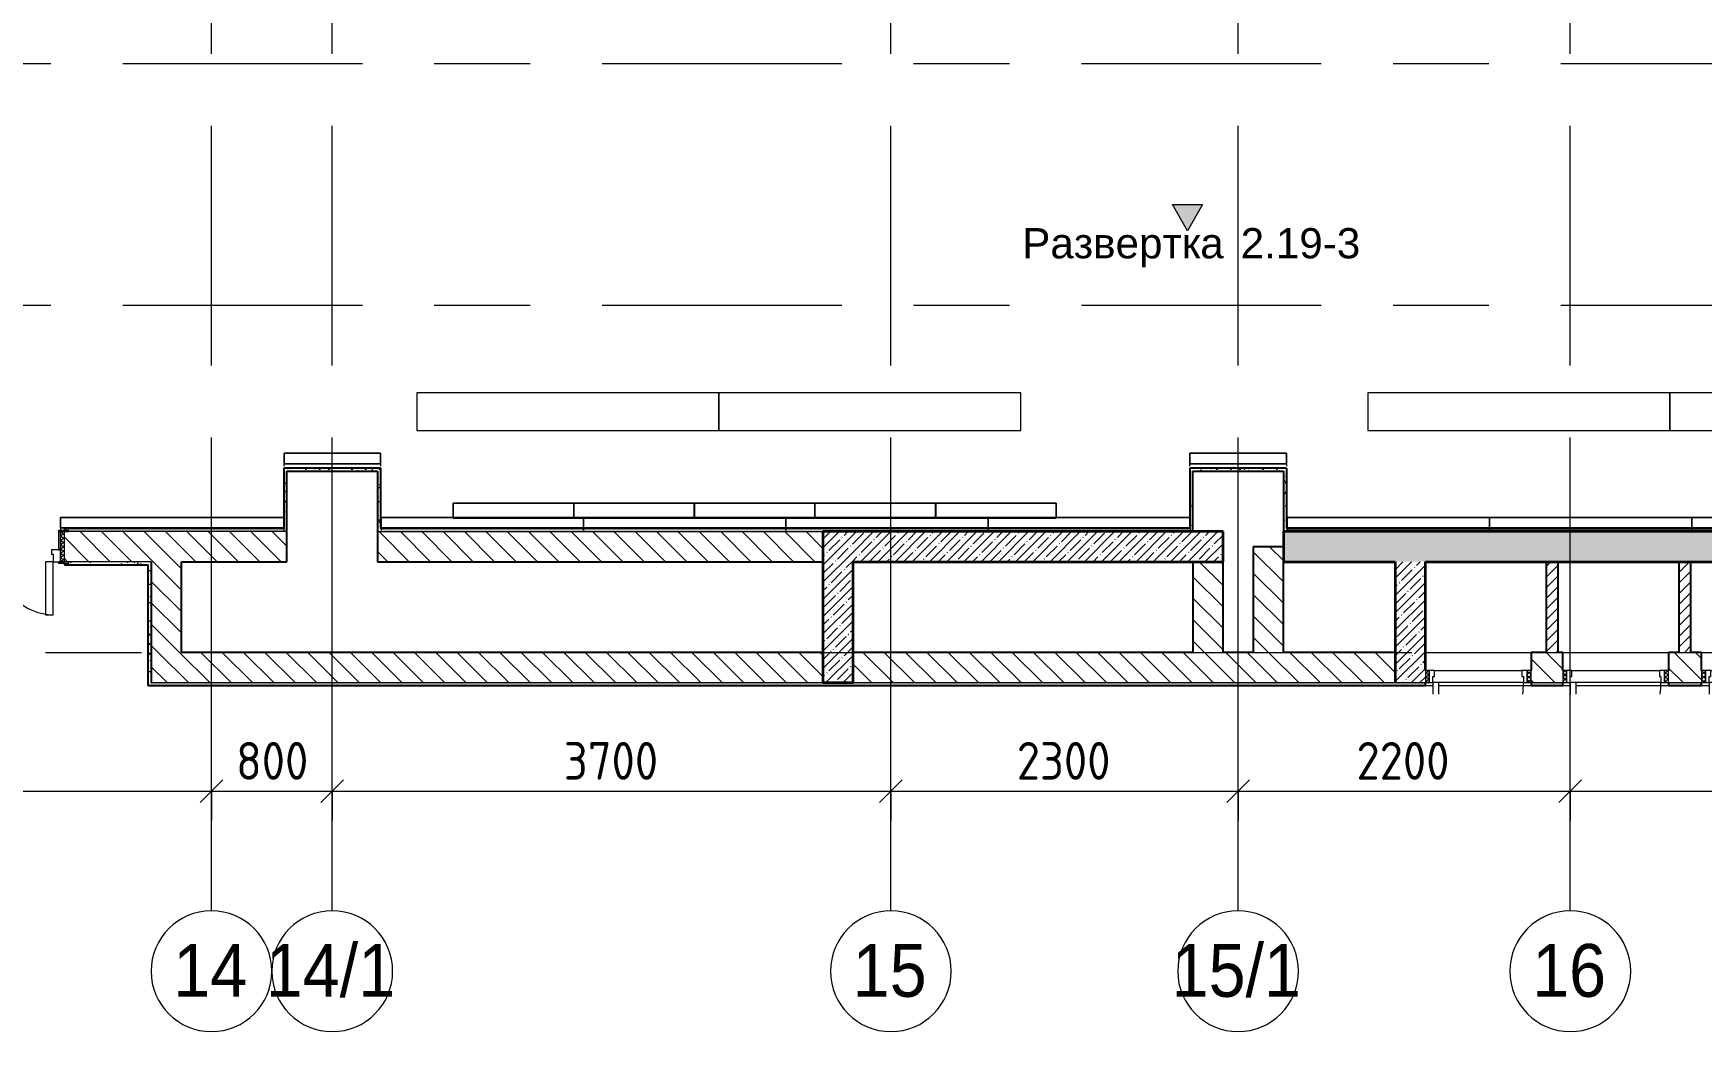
# Model space of a CAD drawing. Header units: millimetres. Extents: x 39486 to 115248, y -1987 to 27400.
# Drawn here: x 46480 to 57530, y 8589 to 15200 of the extents above; entities that cross this region are included whole.
import ezdxf

# ---------------------------------------------------------------- set-up
doc = ezdxf.new("R2010")
doc.units = ezdxf.units.MM
doc.linetypes.add('Осевая', pattern=[3175, 635, -476.25, 1587.5, -476.25])
for name, color, linetype, lineweight in [('A-ANNO-DIMS', 7, 'Continuous', 9), ('A-ANNO-DIMS-100', 7, 'Continuous', 9), ('A-DOOR', 7, 'Continuous', 9), ('A-DOOR-1', 7, 'Continuous', 13), ('A-DOOR-FRAM', 7, 'Continuous', 13), ('A-DOOR-FRAM-1', 7, 'Continuous', 9), ('A-WALL', 7, 'Continuous', 9), ('G-ANNO-SYMB', 7, 'Continuous', 9), ('I-WALL', 7, 'Continuous', 9), ('Оси', 7, 'Continuous', 9), ('Оси-1', 7, 'Continuous', 20), ('Оси-2', 7, 'Осевая', 9)]:
    doc.layers.add(name, color=color, linetype=linetype, lineweight=lineweight)
for name, color, linetype, lineweight, true_color in [('A-WALL-1', 7, 'Continuous', 25, 0x3c3c3c), ('A-WALL-2', 7, 'Continuous', 35, 0x3c3c3c), ('A-WALL-FNSH-2', 7, 'Continuous', 13, 0x3c3c3c), ('I-FURN-1', 7, 'Continuous', 9, 0xf0f0f0)]:
    doc.layers.add(name, color=color, linetype=linetype, lineweight=lineweight, true_color=true_color)
doc.styles.add('Arial', font='arial.ttf', dxfattribs={"width": 0.9, "height": 350})
doc.styles.add('Arial_1', font='arial.ttf', dxfattribs={"height": 200})
doc.styles.add('ISOCPEUR', font='isocpeur.ttf', dxfattribs={"width": 0.9, "height": 250})
doc.dimstyles.new('ISO-2_5_0_9К_БОЛЬШОЙ', dxfattribs={"dimscale": 304.8, "dimtxt": 248.995294, "dimasz": 0.492126, "dimexe": 0.393701, "dimexo": 0.984252, "dimgap": 0, "dimtad": 1, "dimdec": 0, "dimrnd": 10, "dimzin": 0, "dimdsep": 46, "dimtxsty": 'ISOCPEUR', "dimblk1": 'OBLIQUE', "dimblk2": 'OBLIQUE', "dimsah": 1, "dimcen": 0.09, "dimdle": 0.393701, "dimazin": 0, "dimtfac": 1, "dimtdec": 4, "dimtix": 1, "dimtmove": 0, "dimatfit": 3, "dimfxl": 1, "dimtvp": 1, "dimtolj": 1, "dimtzin": 0, "dimarcsym": 2})
pattern_1 = [(135, (0, 0), (-70.71068, -70.71068), [])]
pattern_2 = [(45, (0, 0), (-35.35534, 35.35534), [])]
pattern_3 = [(45, (0, 0), (-57.02463, 57.02463), []), (45, (57.025, 0), (-57.02463, 57.02463), [100.806, -20.161, 3.353, -16.808])]
pattern_4 = [(0, (0, 0), (121.92, 30.48), [10.058, -81.382, 10.058, -81.382, -487.68]), (0, (0, 0), (121.92, 30.48), [-182.88, 10.058, -172.822, 10.058, -81.382, -213.36]), (0, (0, 0), (121.92, 30.48), [-457.2, 10.058, -50.902, 10.058, -142.342]), (120, (45.72, 15.24), (-87.356454, 90.345817), [10.058, -81.382, 10.058, -81.382, -487.68]), (120, (45.72, 15.24), (-87.356454, 90.345817), [-182.88, 10.058, -172.822, 10.058, -81.382, -213.36]), (120, (45.72, 15.24), (-87.356454, 90.345817), [-457.2, 10.058, -50.902, 10.058, -142.342]), (240, (60.96, 76.2), (-34.563546, -120.825817), [10.058, -81.382, 10.058, -81.382, -487.68]), (240, (60.96, 76.2), (-34.563546, -120.825817), [-182.88, 10.058, -172.822, 10.058, -81.382, -213.36]), (240, (60.96, 76.2), (-34.563546, -120.825817), [-457.2, 10.058, -50.902, 10.058, -142.342])]

# ---------------------------------------------------------------- blocks, each defined once
blk = doc.blocks.new('110_Дверь_СКБ_2Ст - Д-6_л__ ДОО_Дв_1450x2100h_Дверь из раздевальной в коридор-V1-План разверток пом_ 2_19_ Этаж 2')
at = {"layer": 'A-DOOR'}
h = blk.add_hatch(dxfattribs=at)
h.set_pattern_fill('FP_4', color=256, style=0, pattern_type=2)
h.set_pattern_definition([(135, (1576.41, 164.685), (-14.14214, -14.14214), []), (225, (1576.41, 164.685), (14.14214, -14.14214), [])])
h.paths.add_polyline_path([(737.5, 100), (712.5, 100), (712.5, -100), (737.5, -100)])
at = {"layer": 'A-DOOR-FRAM-1'}
h = blk.add_hatch(dxfattribs=at)
h.set_pattern_fill('FP_5', color=256, style=0, pattern_type=2)
h.set_pattern_definition([(45, (-546.384, 164.685), (-14.1421, 14.1421), []), (135, (-546.384, 164.685), (-14.1421, -14.1421), [])])
h.paths.add_polyline_path([(-712.5, 100), (-712.5, -100), (-687.5, -100), (-687.5, 100)])
at = {"layer": 'A-DOOR'}
for centre, radius, start, end in [((662.5, 100), 950, 112.73981, 180), ((-637.5, 100), 350, 360, 90)]:
    blk.add_arc(centre, radius, start, end, dxfattribs=at)
at = {"layer": 'A-DOOR-1'}
for p, q in [((612.5, 975.9), (612.5, 100)), ((662.5, 100), (662.5, 975.9)), ((-637.5, 450), (-637.5, 100)), ((-587.5, 450), (-637.5, 450)), ((-587.5, 100), (-587.5, 450)), ((-637.5, 100), (-587.5, 100)), ((612.5, 100), (662.5, 100))]:
    blk.add_line(p, q, dxfattribs=at)
at = {"layer": 'A-DOOR-FRAM'}
for p, q in [((-672.5, 108), (-742.5, 108)), ((-742.5, 108), (-742.5, 100)), ((-742.5, 100), (-672.5, 100)), ((-687.5, 100), (-712.5, 100)), ((-712.5, 100), (-712.5, -100)), ((-637.5, 100), (-687.5, 100)), ((-687.5, 100), (-687.5, 20)), ((-687.5, -100), (-687.5, 100)), ((-687.5, 20), (-627.5, 20)), ((-672.5, 20), (-687.5, 20)), ((-687.5, 20), (-687.5, -100)), ((-672.5, 100), (-672.5, 108)), ((-672.5, -100), (-672.5, 20)), ((-637.5, 50), (-637.5, 100)), ((-627.5, 50), (-637.5, 50)), ((-627.5, 20), (-627.5, 50)), ((662.5, 50), (652.5, 50)), ((652.5, 50), (652.5, 20)), ((652.5, 20), (712.5, 20)), ((662.5, 100), (662.5, 50)), ((712.5, 100), (662.5, 100)), ((767.5, 108), (697.5, 108)), ((697.5, 108), (697.5, 100)), ((697.5, 100), (767.5, 100)), ((712.5, 20), (697.5, 20)), ((697.5, 20), (697.5, -100)), ((712.5, 20), (712.5, 100)), ((737.5, 100), (712.5, 100)), ((712.5, 100), (712.5, -100)), ((712.5, -100), (712.5, 20)), ((737.5, -100), (737.5, 100)), ((767.5, 100), (767.5, 108)), ((-672.5, -100), (-742.5, -100)), ((-742.5, -100), (-742.5, -108)), ((-742.5, -108), (-672.5, -108)), ((-712.5, -100), (-687.5, -100)), ((-687.5, -100), (-672.5, -100)), ((-672.5, -108), (-672.5, -100)), ((697.5, -100), (712.5, -100)), ((767.5, -100), (697.5, -100)), ((697.5, -100), (697.5, -108)), ((697.5, -108), (767.5, -108)), ((712.5, -100), (737.5, -100)), ((767.5, -108), (767.5, -100))]:
    blk.add_line(p, q, dxfattribs=at)
blk = doc.blocks.new('110_Дверь_СКБ_1Ст - д-18 700x2100h_Технический шкаф ЭОМ и СС-23257539-План разверток пом_ 2_19_ Этаж 2')
at = {"layer": 'A-DOOR'}
h = blk.add_hatch(dxfattribs=at)
h.set_pattern_fill('FP_11', color=256, style=0, pattern_type=2)
h.set_pattern_definition([(135, (1951.41, 164.685), (-14.14214, -14.14214), []), (225, (1951.41, 164.685), (14.14214, -14.14214), [])])
h.paths.add_polyline_path([(362.5, 100), (337.5, 100), (337.5, 20), (362.5, 20)])
at = {"layer": 'A-DOOR-FRAM-1'}
h = blk.add_hatch(dxfattribs=at)
h.set_pattern_fill('FP_12', color=256, style=0, pattern_type=2)
h.set_pattern_definition([(45, (-171.384, 164.685), (-14.1421, 14.1421), []), (135, (-171.384, 164.685), (-14.1421, -14.1421), [])])
h.paths.add_polyline_path([(-337.5, 100), (-337.5, 20), (-312.5, 20), (-312.5, 100)])
at = {"layer": 'A-DOOR'}
blk.add_arc((312.5, 100), 600, 172.71243, 180, dxfattribs=at)
at = {"layer": 'A-DOOR-1'}
for p, q in [((272.5, 175.9), (272.5, 100)), ((312.5, 100), (312.5, 175.9)), ((272.5, 100), (312.5, 100))]:
    blk.add_line(p, q, dxfattribs=at)
at = {"layer": 'A-DOOR-FRAM'}
for p, q in [((-312.5, 100), (-337.5, 100)), ((-337.5, 100), (-337.5, 20)), ((-337.5, 20), (-312.5, 20)), ((-287.5, 100), (-312.5, 100)), ((-312.5, 100), (-312.5, 20)), ((-312.5, 20), (-312.5, 100)), ((-312.5, 20), (-277.5, 20)), ((-287.5, 60), (-287.5, 100)), ((-277.5, 60), (-287.5, 60)), ((-277.5, 20), (-277.5, 60)), ((312.5, 60), (302.5, 60)), ((302.5, 60), (302.5, 20)), ((302.5, 20), (337.5, 20)), ((312.5, 100), (312.5, 60)), ((337.5, 100), (312.5, 100)), ((337.5, 20), (337.5, 100)), ((362.5, 100), (337.5, 100)), ((337.5, 100), (337.5, 20)), ((337.5, 20), (362.5, 20)), ((362.5, 20), (362.5, 100))]:
    blk.add_line(p, q, dxfattribs=at)
at = {"layer": 'A-DOOR-FRAM-1'}
for p, q in [((-287.5, 100), (272.5, 100)), ((302.5, 20), (-277.5, 20))]:
    blk.add_line(p, q, dxfattribs=at)
blk = doc.blocks.new('Стол базовый прямоугольный - 5_7-26328560-План разверток пом_ 2_19_ Этаж 2')
at = {"layer": 'I-FURN-1'}
for p, q in [((1000, 125), (-1000, 125)), ((-1000, 125), (-1000, -125)), ((1000, -125), (1000, 125)), ((-1000, -125), (1000, -125))]:
    blk.add_line(p, q, dxfattribs=at)
blk = doc.blocks.new('Мат в спортивном зале - Т4-V26-План разверток пом_ 2_19_ Этаж 2')
at = {"layer": 'I-FURN-1'}
for p, q in [((-459, 926), (-459, 907)), ((881, 909), (-459, 909)), ((-459, 909), (-459, 839)), ((-459, 844), (-459, 909)), ((-459, 909), (881, 909)), ((881, 907), (881, 926)), ((881, 839), (881, 909)), ((881, 909), (881, 839)), ((-459, 839), (-459, 844)), ((-459, 839), (881, 839)), ((405, 839), (-459, 839)), ((881, 839), (405, 839))]:
    blk.add_line(p, q, dxfattribs=at)
blk = doc.blocks.new('Мат в спортивном зале - Т4-V27-План разверток пом_ 2_19_ Этаж 2')
at = {"layer": 'I-FURN-1'}
for p, q in [((-459, 926), (-459, 907)), ((881, 909), (-459, 909)), ((-459, 909), (-459, 839)), ((-459, 844), (-459, 909)), ((-459, 909), (881, 909)), ((881, 907), (881, 926)), ((881, 839), (881, 909)), ((881, 909), (881, 844)), ((-459, 839), (-459, 844)), ((-459, 839), (881, 839)), ((145, 839), (-459, 839)), ((148, 839), (145, 839)), ((881, 839), (148, 839)), ((881, 844), (881, 839))]:
    blk.add_line(p, q, dxfattribs=at)
blk = doc.blocks.new('Мат в спортивном зале - Т4-V28-План разверток пом_ 2_19_ Этаж 2')
at = {"layer": 'I-FURN-1'}
for p, q in [((-459, 926), (-459, 907)), ((881, 909), (-459, 909)), ((-459, 909), (-459, 839)), ((-459, 844), (-459, 909)), ((-459, 909), (881, 909)), ((881, 907), (881, 926)), ((881, 839), (881, 909)), ((881, 909), (881, 844)), ((-459, 839), (-459, 844)), ((-459, 839), (881, 839)), ((-112, 839), (-459, 839)), ((-109, 839), (-112, 839)), ((881, 839), (-109, 839)), ((881, 844), (881, 839))]:
    blk.add_line(p, q, dxfattribs=at)
blk = doc.blocks.new('Мат в спортивном зале - Т4-V29-План разверток пом_ 2_19_ Этаж 2')
at = {"layer": 'I-FURN-1'}
for p, q in [((-459, 926), (-459, 907)), ((881, 909), (-459, 909)), ((-459, 909), (-459, 839)), ((-455, 909), (881, 909)), ((881, 907), (881, 926)), ((881, 839), (881, 909)), ((881, 909), (881, 844)), ((-459, 839), (881, 839)), ((431, 839), (-455, 839)), ((881, 839), (431, 839)), ((881, 844), (881, 839))]:
    blk.add_line(p, q, dxfattribs=at)
blk = doc.blocks.new('Мат в спортивном зале - Т4-V11-План разверток пом_ 2_19_ Этаж 2')
at = {"layer": 'I-FURN-1'}
for p, q in [((-459, 926), (-459, 907)), ((881, 909), (-459, 909)), ((-459, 909), (-459, 839)), ((-459, 839), (-459, 909)), ((-459, 909), (881, 909)), ((881, 907), (881, 926)), ((881, 839), (881, 909)), ((881, 909), (881, 839)), ((-459, 839), (881, 839)), ((881, 839), (-459, 839))]:
    blk.add_line(p, q, dxfattribs=at)
blk = doc.blocks.new('Мат в спортивном зале - Т4-V30-План разверток пом_ 2_19_ Этаж 2')
at = {"layer": 'I-FURN-1'}
for p, q in [((-459, 926), (-459, 907)), ((881, 909), (-459, 909)), ((-459, 909), (-459, 839)), ((-459, 839), (-459, 909)), ((-459, 909), (881, 909)), ((881, 907), (881, 926)), ((881, 839), (881, 909)), ((881, 909), (881, 839)), ((-459, 839), (881, 839)), ((645, 839), (-459, 839)), ((881, 839), (645, 839))]:
    blk.add_line(p, q, dxfattribs=at)
blk = doc.blocks.new('Мат в спортивном зале - Т8-31178830-План разверток пом_ 2_19_ Этаж 2')
at = {"layer": 'I-FURN-1'}
for p, q in [((881, -839), (241, -839)), ((241, -839), (241, -909)), ((241, -909), (241, -839)), ((241, -839), (881, -839)), ((881, -909), (881, -839)), ((881, -839), (881, -909)), ((241, -926), (241, -907)), ((241, -909), (881, -909)), ((881, -909), (241, -909)), ((881, -907), (881, -926))]:
    blk.add_line(p, q, dxfattribs=at)
blk = doc.blocks.new('Мат в спортивном зале - Т16-31179321-План разверток пом_ 2_19_ Этаж 2')
at = {"layer": 'I-FURN-1'}
for p, q in [((-599, 926), (-599, 907)), ((881, 909), (-599, 909)), ((-599, 909), (-599, 839)), ((-598, 909), (881, 909)), ((881, 907), (881, 926)), ((881, 839), (881, 909)), ((881, 909), (881, 839)), ((-599, 839), (881, 839)), ((881, 839), (-598, 839))]:
    blk.add_line(p, q, dxfattribs=at)
blk = doc.blocks.new('Ось сетки - D8-29747960-План разверток пом_ 2_19_ Этаж 2')
at = {"layer": 'Оси-1'}
for start, end in [(360, 180), (180, 360)]:
    blk.add_arc((0, 0), 4, start, end, dxfattribs=at)
blk = doc.blocks.new('Фасад - Марка фасада_Указатель-25386507-План разверток пом_ 2_19_ Этаж 2')
at = {"layer": 'G-ANNO-SYMB'}
blk.add_hatch(color=256, dxfattribs=at).paths.add_polyline_path([(-1, 0), (0, 1.73), (1, 0), (0, 0)])
for p, q in [((0, 1.73), (-1, 0)), ((1, 0), (0, 1.73)), ((-1, 0), (0, 0)), ((0, 0), (1, 0))]:
    blk.add_line(p, q, dxfattribs=at)
blk = doc.blocks.new('DIMBLOCK8-План разверток пом_ 2_19_ Этаж 2')
at = {"layer": 'A-ANNO-DIMS-100'}
for p, q in [((43160, 9987), (43160, 10301)), ((47660, 9987), (47660, 10301)), ((43160, 10181), (47660, 10181)), ((43160, 10181), (43160, 9987)), ((47660, 10181), (47660, 9987))]:
    blk.add_line(p, q, dxfattribs=at)
at = {"layer": 'A-ANNO-DIMS-100', "lineweight": 20}
for p, q in [((43160, 10181), (43085, 10106)), ((43160, 10181), (43235, 10256)), ((47660, 10181), (47585, 10106)), ((47660, 10181), (47735, 10256))]:
    blk.add_line(p, q, dxfattribs=at)
at = {"layer": 'A-ANNO-DIMS-100', "color": 0, "insert": (45082, 10507), "char_height": 250, "width": 787.21, "attachment_point": 1, "line_spacing_factor": 1.149209, "style": 'ISOCPEUR'}
blk.add_mtext('4500', dxfattribs=at)
blk = doc.blocks.new('_Oblique')
at = {"color": 0, "linetype": 'ByBlock', "lineweight": -2}
blk.add_line((-0.5, -0.5), (0.5, 0.5), dxfattribs=at)
blk = doc.blocks.new('DIMBLOCK9-План разверток пом_ 2_19_ Этаж 2')
at = {"layer": 'A-ANNO-DIMS-100'}
for p, q in [((47660, 9987), (47660, 10301)), ((48460, 9987), (48460, 10301)), ((47660, 10181), (48460, 10181)), ((47660, 10181), (47660, 9987)), ((48460, 10181), (48460, 9987))]:
    blk.add_line(p, q, dxfattribs=at)
at = {"layer": 'A-ANNO-DIMS-100', "lineweight": 20}
for p, q in [((47660, 10181), (47585, 10106)), ((47660, 10181), (47735, 10256)), ((48460, 10181), (48385, 10106)), ((48460, 10181), (48535, 10256))]:
    blk.add_line(p, q, dxfattribs=at)
at = {"layer": 'A-ANNO-DIMS-100', "color": 0, "insert": (47823, 10507), "char_height": 250, "width": 568.86, "attachment_point": 1, "line_spacing_factor": 1.149209, "style": 'ISOCPEUR'}
blk.add_mtext('800', dxfattribs=at)
blk = doc.blocks.new('DIMBLOCK10-План разверток пом_ 2_19_ Этаж 2')
at = {"layer": 'A-ANNO-DIMS-100'}
for p, q in [((48460, 9987), (48460, 10301)), ((52160, 9987), (52160, 10301)), ((48460, 10181), (52160, 10181)), ((48460, 10181), (48460, 9987)), ((52160, 10181), (52160, 9987))]:
    blk.add_line(p, q, dxfattribs=at)
at = {"layer": 'A-ANNO-DIMS-100', "lineweight": 20}
for p, q in [((48460, 10181), (48385, 10106)), ((48460, 10181), (48535, 10256)), ((52160, 10181), (52085, 10106)), ((52160, 10181), (52235, 10256))]:
    blk.add_line(p, q, dxfattribs=at)
at = {"layer": 'A-ANNO-DIMS-100', "color": 0, "insert": (49994, 10507), "char_height": 250, "width": 758.48, "attachment_point": 1, "line_spacing_factor": 1.149209, "style": 'ISOCPEUR'}
blk.add_mtext('3700', dxfattribs=at)
blk = doc.blocks.new('DIMBLOCK11-План разверток пом_ 2_19_ Этаж 2')
at = {"layer": 'A-ANNO-DIMS-100'}
for p, q in [((52160, 9987), (52160, 10301)), ((54460, 9987), (54460, 10301)), ((52160, 10181), (54460, 10181)), ((52160, 10181), (52160, 9987)), ((54460, 10181), (54460, 9987))]:
    blk.add_line(p, q, dxfattribs=at)
at = {"layer": 'A-ANNO-DIMS-100', "lineweight": 20}
for p, q in [((52160, 10181), (52085, 10106)), ((52160, 10181), (52235, 10256)), ((54460, 10181), (54385, 10106)), ((54460, 10181), (54535, 10256))]:
    blk.add_line(p, q, dxfattribs=at)
at = {"layer": 'A-ANNO-DIMS-100', "color": 0, "insert": (52994, 10507), "char_height": 250, "width": 758.48, "attachment_point": 1, "line_spacing_factor": 1.149209, "style": 'ISOCPEUR'}
blk.add_mtext('2300', dxfattribs=at)
blk = doc.blocks.new('DIMBLOCK12-План разверток пом_ 2_19_ Этаж 2')
at = {"layer": 'A-ANNO-DIMS-100'}
for p, q in [((54460, 9987), (54460, 10301)), ((56660, 9987), (56660, 10301)), ((54460, 10181), (56660, 10181)), ((54460, 10181), (54460, 9987)), ((56660, 10181), (56660, 9987))]:
    blk.add_line(p, q, dxfattribs=at)
at = {"layer": 'A-ANNO-DIMS-100', "lineweight": 20}
for p, q in [((54460, 10181), (54385, 10106)), ((54460, 10181), (54535, 10256)), ((56660, 10181), (56585, 10106)), ((56660, 10181), (56735, 10256))]:
    blk.add_line(p, q, dxfattribs=at)
at = {"layer": 'A-ANNO-DIMS-100', "color": 0, "insert": (55244, 10507), "char_height": 250, "width": 758.48, "attachment_point": 1, "line_spacing_factor": 1.149209, "style": 'ISOCPEUR'}
blk.add_mtext('2200', dxfattribs=at)
blk = doc.blocks.new('DIMBLOCK13-План разверток пом_ 2_19_ Этаж 2')
at = {"layer": 'A-ANNO-DIMS-100'}
for p, q in [((56660, 9987), (56660, 10301)), ((60460, 9987), (60460, 10301)), ((56660, 10181), (60460, 10181)), ((56660, 10181), (56660, 9987)), ((60460, 10181), (60460, 9987))]:
    blk.add_line(p, q, dxfattribs=at)
at = {"layer": 'A-ANNO-DIMS-100', "lineweight": 20}
for p, q in [((56660, 10181), (56585, 10106)), ((56660, 10181), (56735, 10256)), ((60460, 10181), (60385, 10106)), ((60460, 10181), (60535, 10256))]:
    blk.add_line(p, q, dxfattribs=at)
at = {"layer": 'A-ANNO-DIMS-100', "color": 0, "insert": (58244, 10507), "char_height": 250, "width": 758.48, "attachment_point": 1, "line_spacing_factor": 1.149209, "style": 'ISOCPEUR'}
blk.add_mtext('3800', dxfattribs=at)

msp = doc.modelspace()

# ---------------------------------------------------------------- hatches: boundary and pattern name
at = {"layer": 'I-WALL'}
h = msp.add_hatch(dxfattribs=at)
h.set_pattern_fill('FP_13', color=256, style=0, pattern_type=2)
h.set_pattern_definition(pattern_4)
h.paths.add_polyline_path([(48140, 11920), (48160, 11920), (48160, 12320), (48140, 12320), (48140, 11924.1)])
h = msp.add_hatch(dxfattribs=at)
h.set_pattern_fill('FP_13', color=256, style=0, pattern_type=2)
h.set_pattern_definition(pattern_4)
h.paths.add_polyline_path([(48760, 12300), (48780, 12300), (48780, 12320), (48160, 12320), (48160, 12300), (48284.4, 12300)])
h = msp.add_hatch(dxfattribs=at)
h.set_pattern_fill('FP_13', color=256, style=0, pattern_type=2)
h.set_pattern_definition(pattern_4)
h.paths.add_polyline_path([(48780, 11900), (48780, 12300), (48760, 12300), (48760, 11900)])
h = msp.add_hatch(dxfattribs=at)
h.set_pattern_fill('FP_13', color=256, style=0, pattern_type=2)
h.set_pattern_definition(pattern_4)
h.paths.add_polyline_path([(54160, 11920), (54160, 12320), (54140, 12320), (54140, 11920), (54144.1, 11920)])
h = msp.add_hatch(dxfattribs=at)
h.set_pattern_fill('FP_13', color=256, style=0, pattern_type=2)
h.set_pattern_definition(pattern_4)
h.paths.add_polyline_path([(54760, 12300), (54780, 12300), (54780, 12320), (54160, 12320), (54160, 12300), (54467.9, 12300)])
h = msp.add_hatch(dxfattribs=at)
h.set_pattern_fill('FP_13', color=256, style=0, pattern_type=2)
h.set_pattern_definition(pattern_4)
h.paths.add_polyline_path([(54780, 11900), (54780, 12300), (54760, 12300), (54760, 11900)])
h = msp.add_hatch(dxfattribs=at)
h.set_pattern_fill('FP_1', color=256, style=0, pattern_type=2)
h.set_pattern_definition(pattern_1)
h.paths.add_polyline_path([(51710, 11700), (51710, 11900), (48760, 11900), (48760, 11700), (51376.2, 11700)])
h.paths.add_polyline_path([(45192.7, 11700), (45235.7, 11700), (45235.7, 11900), (42760, 11900), (42760, 11700), (44760.7, 11700)])
h.paths.add_polyline_path([(46738.6, 11700), (48160, 11700), (48160, 11900), (46685.7, 11900), (46685.7, 11700), (46715.7, 11700)])
h = msp.add_hatch(dxfattribs=at)
h.set_pattern_fill('FP_13', color=256, style=0, pattern_type=2)
h.set_pattern_definition(pattern_4)
h.paths.add_polyline_path([(48160, 11900), (48160, 11920), (46685.7, 11920), (46685.7, 11908), (46715.7, 11908), (46715.7, 11900), (46738.6, 11900)])
h.paths.add_polyline_path([(45192.7, 11900), (45205.7, 11900), (45205.7, 11908), (45235.7, 11908), (45235.7, 11920), (42780, 11920), (42780, 11900), (43646.8, 11900)])
h = msp.add_hatch(dxfattribs=at)
h.set_pattern_fill('FP_13', color=256, style=0, pattern_type=2)
h.set_pattern_definition(pattern_4)
h.paths.add_polyline_path([(51710, 11900), (54160, 11900), (54160, 11920), (48780, 11920), (48780, 11900), (51376.2, 11900)])
h = msp.add_hatch(dxfattribs=at)
h.set_pattern_fill('FP_3', color=256, style=0, pattern_type=2)
h.set_pattern_definition(pattern_3)
h.paths.add_polyline_path([(51910, 10900), (51910, 11900), (51710, 11900), (51710, 10900)])
h = msp.add_hatch(dxfattribs=at)
h.set_pattern_fill('FP_3', color=256, style=0, pattern_type=2)
h.set_pattern_definition(pattern_3)
h.paths.add_polyline_path([(54360, 11700), (54360, 11900), (51910, 11900), (51910, 11700), (54160, 11700)])
h = msp.add_hatch(dxfattribs=at)
h.set_pattern_fill('FP_3', color=256, style=0, pattern_type=2)
h.set_pattern_definition(pattern_3)
h.paths.add_polyline_path([(64460, 11700), (66160, 11700), (66160, 11900), (60760, 11900), (60760, 11700), (64380, 11700)])
h.paths.add_polyline_path([(59340, 11700), (60160, 11700), (60160, 11900), (54760, 11900), (54760, 11700), (59140, 11700)])
h = msp.add_hatch(dxfattribs=at)
h.set_pattern_fill('FP_13', color=256, style=0, pattern_type=2)
h.set_pattern_definition(pattern_4)
h.paths.add_polyline_path([(57559.7, 11900), (60160, 11900), (60160, 11920), (54780, 11920), (54780, 11900), (56013.8, 11900)])
h = msp.add_hatch(dxfattribs=at)
h.set_pattern_fill('FP_1', color=256, style=0, pattern_type=2)
h.set_pattern_definition(pattern_1)
h.paths.add_polyline_path([(54760, 11100), (54760, 11800), (54560, 11800), (54560, 11100)])
h = msp.add_hatch(dxfattribs=at)
h.set_pattern_fill('FP_13', color=256, style=0, pattern_type=2)
h.set_pattern_definition(pattern_4)
h.paths.add_polyline_path([(47239.7, 11680), (47240.7, 11680), (47240.7, 11700), (46715.7, 11698.9), (46715.7, 11692), (46685.7, 11692), (46685.7, 11680), (46738.6, 11680)])
h.paths.add_polyline_path([(44760.7, 11680), (45235.7, 11680), (45235.7, 11692), (45205.7, 11692), (45205.7, 11700), (44760.7, 11700)])
h = msp.add_hatch(dxfattribs=at)
h.set_pattern_fill('FP_13', color=256, style=0, pattern_type=2)
h.set_pattern_definition(pattern_4)
h.paths.add_polyline_path([(47260.7, 10900), (47260.7, 11700), (47240.7, 11700), (47240.7, 10900)])
h = msp.add_hatch(dxfattribs=at)
h.set_pattern_fill('FP_1', color=256, style=0, pattern_type=2)
h.set_pattern_definition(pattern_1)
h.paths.add_polyline_path([(47460.7, 11100), (47460.7, 11700), (47260.7, 11700), (47260.7, 11100)])
h = msp.add_hatch(dxfattribs=at)
h.set_pattern_fill('FP_1', color=256, style=0, pattern_type=2)
h.set_pattern_definition(pattern_1)
h.paths.add_polyline_path([(54360, 11100), (54360, 11700), (54160, 11700), (54160, 11100)])
h = msp.add_hatch(dxfattribs=at)
h.set_pattern_fill('FP_3', color=256, style=0, pattern_type=2)
h.set_pattern_definition(pattern_3)
h.paths.add_polyline_path([(55700, 10900), (55700, 11700), (55500, 11700), (55500, 10900)])
h = msp.add_hatch(dxfattribs=at)
h.set_pattern_fill('FP_10', color=256, style=0, pattern_type=2)
h.set_pattern_definition(pattern_2)
h.paths.add_polyline_path([(56579.2, 11100), (56579.2, 11700), (56499.2, 11700), (56499.2, 11100)])
h = msp.add_hatch(dxfattribs=at)
h.set_pattern_fill('FP_10', color=256, style=0, pattern_type=2)
h.set_pattern_definition(pattern_2)
h.paths.add_polyline_path([(57459.2, 11100), (57459.2, 11700), (57379.2, 11700), (57379.2, 11100)])
h = msp.add_hatch(dxfattribs=at)
h.set_pattern_fill('FP_1', color=256, style=0, pattern_type=2)
h.set_pattern_definition(pattern_1)
h.paths.add_polyline_path([(59340, 10900), (61160, 10900), (61160, 11100), (59340, 11100)])
h.paths.add_polyline_path([(56400, 10900), (56610, 10900), (56610, 11100), (56400, 11100), (56400, 10980)])
h.paths.add_polyline_path([(57530, 10900), (57530, 11100), (57310, 11100), (57310, 10900)])
h.paths.add_polyline_path([(55500, 10900), (55500, 11100), (51910, 11100), (51910, 10900), (54467.9, 10900)])
h.paths.add_polyline_path([(58230, 10900), (58440, 10900), (58440, 11100), (58230, 11100), (58230, 10980)])
h.paths.add_polyline_path([(51376.2, 10900), (51710, 10900), (51710, 11100), (47260.7, 11100), (47260.7, 10900), (48284.4, 10900)])
h = msp.add_hatch(dxfattribs=at)
h.set_pattern_fill('FP_13', color=256, style=0, pattern_type=2)
h.set_pattern_definition(pattern_4)
h.paths.add_polyline_path([(61360, 10880), (61360, 10900), (59140, 10900), (59140, 10880), (60651.4, 10880)])
h.paths.add_polyline_path([(58230, 10880), (58440, 10880), (58440, 10900), (58230, 10900)])
h.paths.add_polyline_path([(57310, 10880), (57530, 10880), (57530, 10900), (57310, 10900)])
h.paths.add_polyline_path([(56400, 10880), (56610, 10880), (56610, 10900), (56400, 10900)])
h.paths.add_polyline_path([(55700, 10880), (55700, 10900), (47240.7, 10900), (47240.7, 10880), (54467.9, 10880)])

# ---------------------------------------------------------------- linework, layer by layer
at = {"layer": 'A-WALL'}
for p, q in [((48160, 11900), (46715.7, 11900)), ((48760, 11900), (51710, 11900)), ((47260.7, 11700), (46715.7, 11700)), ((56499.2, 11100), (56579.2, 11100)), ((57379.2, 11100), (57459.2, 11100)), ((47239.7, 10880), (47240.7, 10880)), ((47260.7, 10900), (51710, 10900)), ((51910, 10900), (55700, 10900)), ((56400, 10900), (56610, 10900)), ((57310, 10900), (57530, 10900))]:
    msp.add_line(p, q, dxfattribs=at)
at = {"layer": 'A-WALL-1'}
for p, q in [((48140, 12320), (48140, 11920)), ((48780, 12320), (48140, 12320)), ((48160, 11700), (48160, 12300)), ((48160, 12300), (48760, 12300)), ((48760, 12300), (48760, 11700)), ((48780, 12320), (48780, 11920)), ((54140, 12320), (54140, 11920)), ((54780, 12320), (54140, 12320)), ((54160, 11900), (54160, 12300)), ((54160, 12300), (54760, 12300)), ((54760, 12300), (54760, 11900)), ((54780, 12320), (54780, 11920)), ((48140, 11920), (46685.7, 11920)), ((46685.7, 11920), (46685.7, 11908)), ((54140, 11920), (48780, 11920)), ((54780, 11920), (60140, 11920)), ((54560, 11800), (54560, 11100)), ((54760, 11800), (54560, 11800)), ((46685.7, 11692), (46685.7, 11680)), ((46685.7, 11680), (47240.7, 11680)), ((47240.7, 10880), (47240.7, 11680)), ((47260.7, 11700), (47260.7, 10900)), ((47460.7, 11700), (48160, 11700)), ((47460.7, 11100), (47460.7, 11700)), ((48760, 11700), (51710, 11700)), ((54160, 11700), (54160, 11100)), ((54360, 11100), (54360, 11700)), ((54760, 11100), (54760, 11700)), ((56499.2, 11700), (56499.2, 11100)), ((56579.2, 11100), (56579.2, 11700)), ((57379.2, 11700), (57379.2, 11100)), ((57459.2, 11100), (57459.2, 11700)), ((51710, 11100), (47460.7, 11100)), ((54160, 11100), (51910, 11100)), ((54560, 11100), (54360, 11100)), ((55500, 11100), (54760, 11100)), ((56499.2, 11100), (56400, 11100)), ((56400, 11100), (56400, 10980)), ((56610, 11100), (56579.2, 11100)), ((56610, 10980), (56610, 11100)), ((57379.2, 11100), (57310, 11100)), ((57310, 11100), (57310, 10980)), ((57530, 11100), (57459.2, 11100)), ((57530, 10980), (57530, 11100)), ((47240.7, 10880), (55700, 10880)), ((55700, 10880), (55700, 10900)), ((56400, 10900), (56400, 10880)), ((56400, 10880), (56610, 10880)), ((56610, 10880), (56610, 10900)), ((57310, 10900), (57310, 10880)), ((57310, 10880), (57530, 10880)), ((57530, 10880), (57530, 10900))]:
    msp.add_line(p, q, dxfattribs=at)
at = {"layer": 'A-WALL-2'}
for p, q in [((51710, 11900), (51710, 10900)), ((54360, 11900), (51710, 11900)), ((54360, 11700), (54360, 11900)), ((60160, 11900), (54760, 11900)), ((54760, 11900), (54760, 11700)), ((51910, 10900), (51910, 11700)), ((51910, 11700), (54360, 11700)), ((54760, 11700), (55500, 11700)), ((55500, 11700), (55500, 10900)), ((55700, 10980), (55700, 11700)), ((55700, 11700), (59140, 11700)), ((51710, 10900), (51910, 10900))]:
    msp.add_line(p, q, dxfattribs=at)
at = {"layer": 'A-WALL-FNSH-2'}
for p, q in [((48781, 12321), (48139, 12321)), ((48139, 12321), (48139, 11921)), ((48780, 12320), (48780, 12320)), ((48781, 11920), (48781, 12321)), ((54781, 12321), (54139, 12321)), ((54139, 12321), (54139, 11921)), ((54781, 11920), (54781, 12321)), ((48139, 11921), (46685.7, 11921)), ((46685.7, 11921), (46685.7, 11920)), ((54139, 11921), (48780, 11921)), ((60139, 11921), (54780, 11921)), ((46685.7, 11680), (46685.7, 11679)), ((46685.7, 11679), (47239.7, 11679)), ((47239.7, 10879), (47239.7, 11680)), ((47239.7, 10879), (55700, 10879)), ((55700, 10879), (55700, 10880)), ((56400, 10880), (56400, 10879)), ((56400, 10879), (56610, 10879)), ((56610, 10879), (56610, 10880)), ((57310, 10880), (57310, 10879)), ((57310, 10879), (57530, 10879)), ((57530, 10879), (57530, 10880))]:
    msp.add_line(p, q, dxfattribs=at)
at = {"layer": 'I-FURN-1'}
for p, q in [((50060, 12089), (49260, 12089)), ((49260, 12089), (49260, 11994.1)), ((49260, 11994.1), (49260, 12089)), ((49260, 12089), (50060, 12089)), ((50860, 12089), (50060, 12089)), ((50060, 12089), (50060, 11994.1)), ((50060, 11994.1), (50060, 12089)), ((50060, 12089), (50857.4, 12089)), ((50060, 11994.1), (50060, 12089)), ((50060, 12089), (50060, 11994.1)), ((50857.4, 12089), (50860, 12089)), ((51657.4, 12089), (50857.4, 12089)), ((50857.4, 12089), (50857.4, 11994.1)), ((50857.4, 11994.1), (50857.4, 12089)), ((50857.4, 12089), (50860, 12089)), ((50860, 11994.1), (50860, 12089)), ((50860, 12089), (50860, 11994.1)), ((50860, 12089), (51657.4, 12089)), ((52457.4, 12089), (51657.4, 12089)), ((51657.4, 12089), (51657.4, 11994.1)), ((51657.4, 11994.1), (51657.4, 12089)), ((51657.4, 12089), (52454.8, 12089)), ((51657.4, 11994.1), (51657.4, 12089)), ((51657.4, 12089), (51657.4, 11994.1)), ((52454.8, 12089), (52457.4, 12089)), ((53254.8, 12089), (52454.8, 12089)), ((52454.8, 12089), (52454.8, 11994.1)), ((52454.8, 11994.1), (52454.8, 12089)), ((52454.8, 12089), (52457.4, 12089)), ((52457.4, 11994.1), (52457.4, 12089)), ((52457.4, 12089), (52457.4, 11994.1)), ((52457.4, 12089), (53254.8, 12089)), ((53254.8, 11994.1), (53254.8, 12089)), ((53254.8, 12089), (53254.8, 11994.1)), ((49260, 11994.1), (49260, 11989)), ((49260, 11989), (49260, 11994.1)), ((49260, 11989), (50060, 11989)), ((50060, 11989), (49260, 11989)), ((50060, 11994.1), (50060, 11989)), ((50060, 11989), (50060, 11994.1)), ((50060, 11989), (50060, 11994.1)), ((50060, 11994.1), (50060, 11989)), ((50060, 11989), (50860, 11989)), ((50857.4, 11989), (50060, 11989)), ((50857.4, 11994.1), (50857.4, 11989)), ((50857.4, 11989), (50857.4, 11994.1)), ((50860, 11989), (50857.4, 11989)), ((50857.4, 11989), (51657.4, 11989)), ((50860, 11989), (50857.4, 11989)), ((50860, 11989), (50860, 11994.1)), ((50860, 11994.1), (50860, 11989)), ((51657.4, 11989), (50860, 11989)), ((51657.4, 11994.1), (51657.4, 11989)), ((51657.4, 11989), (51657.4, 11994.1)), ((51657.4, 11989), (51657.4, 11994.1)), ((51657.4, 11994.1), (51657.4, 11989)), ((51657.4, 11989), (52457.4, 11989)), ((52454.8, 11989), (51657.4, 11989)), ((52454.8, 11994.1), (52454.8, 11989)), ((52454.8, 11989), (52454.8, 11994.1)), ((52457.4, 11989), (52454.8, 11989)), ((52454.8, 11989), (53254.8, 11989)), ((52457.4, 11989), (52454.8, 11989)), ((52457.4, 11989), (52457.4, 11994.1)), ((52457.4, 11994.1), (52457.4, 11989)), ((53254.8, 11989), (52457.4, 11989)), ((53254.8, 11989), (53254.8, 11994.1)), ((53254.8, 11994.1), (53254.8, 11989))]:
    msp.add_line(p, q, dxfattribs=at)
at = {"layer": 'I-WALL'}
for p, q in [((55700, 11100), (56400, 11100)), ((56610, 11100), (57310, 11100)), ((55700, 10880), (55750, 10880)), ((55750, 10879), (55700, 10879)), ((55790, 10880), (56400, 10880)), ((56400, 10879), (55790, 10879)), ((56610, 10880), (56660, 10880)), ((56660, 10879), (56610, 10879)), ((56700, 10880), (57310, 10880)), ((57310, 10879), (56700, 10879)), ((57580, 10879), (57530, 10879))]:
    msp.add_line(p, q, dxfattribs=at)
at = {"layer": 'Оси'}
for p, q in [((47660, 9388.7), (47660, 11888.7)), ((48460, 9388.7), (48460, 11888.7)), ((52160, 9388.7), (52160, 11888.7)), ((54460, 9388.7), (54460, 11888.7)), ((56660, 9388.7), (56660, 11888.7))]:
    msp.add_line(p, q, dxfattribs=at)
at = {"layer": 'Оси-2'}
for p, q in [((47660, 11888.7), (47660, 24898.1)), ((48460, 11888.7), (48460, 24898.1)), ((52160, 11888.7), (52160, 24898.1)), ((54460, 11888.7), (54460, 24898.1)), ((56660, 11888.7), (56660, 24898.1)), ((42785.9, 15000), (63680.5, 15000)), ((42785.9, 13400), (63680.5, 13400)), ((43385.9, 11100), (64280.5, 11100))]:
    msp.add_line(p, q, dxfattribs=at)

# ---------------------------------------------------------------- block references
at = {"layer": 'A-DOOR', "rotation": 180}
for name, p in [('110_Дверь_СКБ_2Ст - Д-6_л__ ДОО_Дв_1450x2100h_Дверь из раздевальной в коридор-V1-План разверток пом_ 2_19_ Этаж 2', (45973.2, 11800)), ('110_Дверь_СКБ_1Ст - д-18 700x2100h_Технический шкаф ЭОМ и СС-23257539-План разверток пом_ 2_19_ Этаж 2', (56062.5, 11000)), ('110_Дверь_СКБ_1Ст - д-18 700x2100h_Технический шкаф ЭОМ и СС-23257539-План разверток пом_ 2_19_ Этаж 2', (56972.5, 11000)), ('110_Дверь_СКБ_1Ст - д-18 700x2100h_Технический шкаф ЭОМ и СС-23257539-План разверток пом_ 2_19_ Этаж 2', (57892.5, 11000))]:
    msp.add_blockref(name, p, dxfattribs=at)
at = {"layer": 'G-ANNO-SYMB', "extrusion": (0, 0, -1), "xscale": 99.99999999999993, "yscale": 99.99999999999993, "zscale": 99.99999999999993, "rotation": 180}
msp.add_blockref('Фасад - Марка фасада_Указатель-25386507-План разверток пом_ 2_19_ Этаж 2', (-54124.8, 14065.8), dxfattribs=at)
at = {"layer": 'I-FURN-1', "rotation": 180}
for name, p in [('Стол базовый прямоугольный - 5_7-26328560-План разверток пом_ 2_19_ Этаж 2', (50020, 12695)), ('Стол базовый прямоугольный - 5_7-26328560-План разверток пом_ 2_19_ Этаж 2', (52020, 12695)), ('Стол базовый прямоугольный - 5_7-26328560-План разверток пом_ 2_19_ Этаж 2', (56320, 12695)), ('Стол базовый прямоугольный - 5_7-26328560-План разверток пом_ 2_19_ Этаж 2', (58320, 12695)), ('Мат в спортивном зале - Т16-31179321-План разверток пом_ 2_19_ Этаж 2', (47542, 12833.4)), ('Мат в спортивном зале - Т4-V26-План разверток пом_ 2_19_ Этаж 2', (49665.4, 12833.4)), ('Мат в спортивном зале - Т4-V27-План разверток пом_ 2_19_ Этаж 2', (51005.4, 12833.4)), ('Мат в спортивном зале - Т4-V28-План разверток пом_ 2_19_ Этаж 2', (52345.4, 12833.4)), ('Мат в спортивном зале - Т4-V29-План разверток пом_ 2_19_ Этаж 2', (53685.4, 12833.4)), ('Мат в спортивном зале - Т4-V11-План разверток пом_ 2_19_ Этаж 2', (55665.4, 12833.4)), ('Мат в спортивном зале - Т4-V11-План разверток пом_ 2_19_ Этаж 2', (57005.4, 12833.4)), ('Мат в спортивном зале - Т4-V30-План разверток пом_ 2_19_ Этаж 2', (58345.4, 12833.4))]:
    msp.add_blockref(name, p, dxfattribs=at)
at = {"layer": 'I-FURN-1'}
for p in [(47899.5, 13258.9), (53899.5, 13258.9)]:
    msp.add_blockref('Мат в спортивном зале - Т8-31178830-План разверток пом_ 2_19_ Этаж 2', p, dxfattribs=at)
at = {"layer": 'Оси-1', "xscale": 99.99999999999993, "yscale": 99.99999999999993, "zscale": 99.99999999999993}
for p in [(47660, 8988.7), (48460, 8988.7), (52160, 8988.7), (54460, 8988.7), (56660, 8988.7)]:
    msp.add_blockref('Ось сетки - D8-29747960-План разверток пом_ 2_19_ Этаж 2', p, dxfattribs=at)

# ---------------------------------------------------------------- texts
at = {"layer": 'G-ANNO-SYMB', "char_height": 200, "attachment_point": 1, "style": 'Arial_1'}
for s, insert, width in [('Развертка', (53030, 13910), 1659.493), (' 2.19-3', (54399.2, 13910), 1074.261)]:
    msp.add_mtext(s, dxfattribs=dict(at, insert=insert, width=width))
at = {"layer": 'Оси', "char_height": 350, "attachment_point": 1, "style": 'Arial'}
for s, insert, width in [('14/1', (48019.7, 9169.3), 1060.633), ('15/1', (54019.7, 9169.3), 1060.633), ('16', (56407.4, 9169.3), 606.076), ('14', (47407.4, 9169.3), 606.076), ('15', (51907.4, 9169.3), 606.076)]:
    msp.add_mtext(s, dxfattribs=dict(at, insert=insert, width=width))

# ---------------------------------------------------------------- dimensions: what is measured, and where the dimension line sits
at = {"layer": 'A-ANNO-DIMS'}
for base, p1, p2, override, picture, middle in [((47660, 10180.8), (43160, 10286.9), (47660, 10286.9), {"dimpost": '<>', "dimfxl": 4500}, 'DIMBLOCK8-План разверток пом_ 2_19_ Этаж 2', (45410, 10305.8)), ((48460, 10180.8), (47660, 10286.9), (48460, 10286.9), {"dimpost": '<>', "dimfxl": 800}, 'DIMBLOCK9-План разверток пом_ 2_19_ Этаж 2', (48060, 10305.8)), ((52160, 10180.8), (48460, 10286.9), (52160, 10286.9), {"dimpost": '<>', "dimfxl": 3700}, 'DIMBLOCK10-План разверток пом_ 2_19_ Этаж 2', (50310, 10305.8)), ((54460, 10180.8), (52160, 10286.9), (54460, 10286.9), {"dimpost": '<>', "dimfxl": 2300}, 'DIMBLOCK11-План разверток пом_ 2_19_ Этаж 2', (53310, 10305.8)), ((56660, 10180.8), (54460, 10286.9), (56660, 10286.9), {"dimpost": '<>', "dimfxl": 2200}, 'DIMBLOCK12-План разверток пом_ 2_19_ Этаж 2', (55560, 10305.8)), ((60460, 10180.8), (56660, 10286.9), (60460, 10286.9), {"dimpost": '<>', "dimfxl": 3800}, 'DIMBLOCK13-План разверток пом_ 2_19_ Этаж 2', (58560, 10305.8))]:
    dim = msp.add_linear_dim(base=base, p1=p1, p2=p2, dimstyle='ISO-2_5_0_9К_БОЛЬШОЙ', override=override, dxfattribs=at)
    dim.commit()
    dim.dimension.update_dxf_attribs({"geometry": picture, "text_midpoint": middle})

doc.saveas('drawing.dxf')
